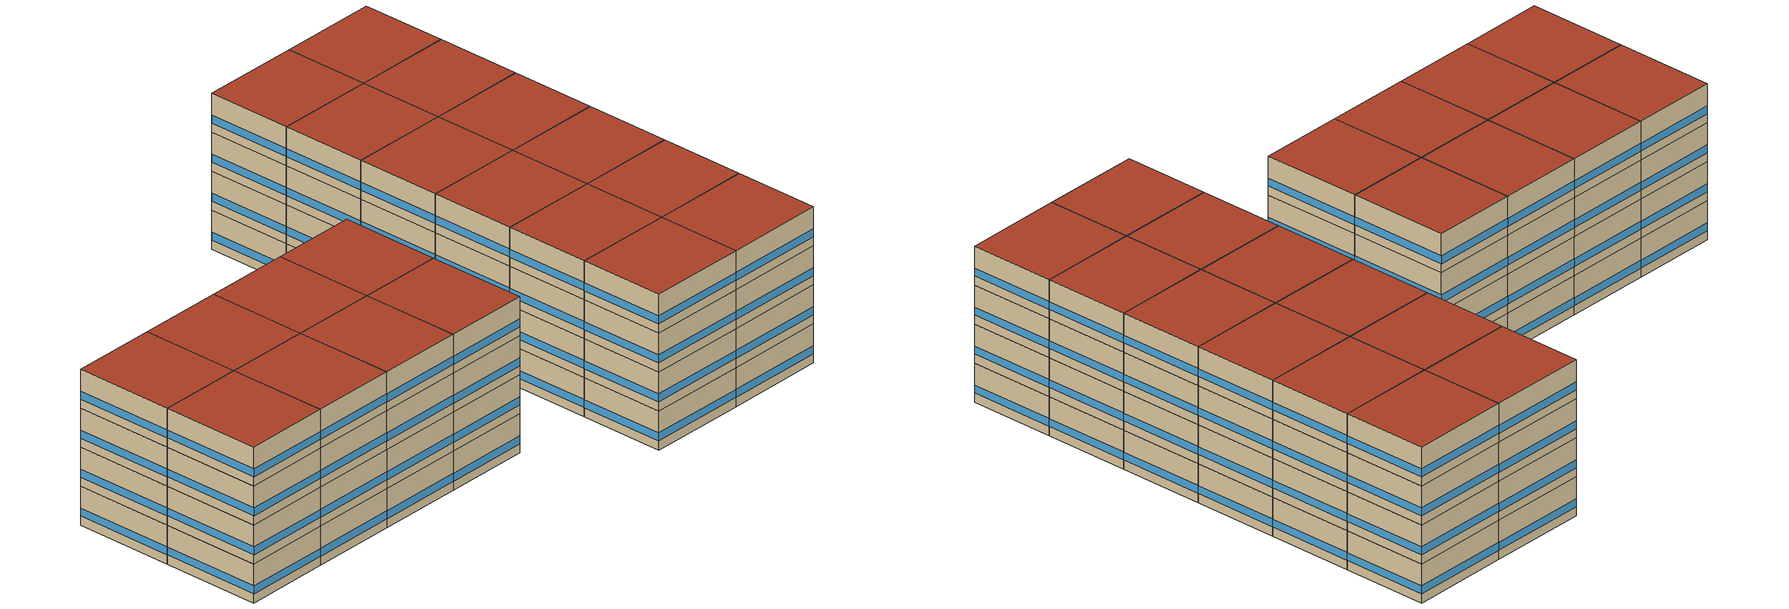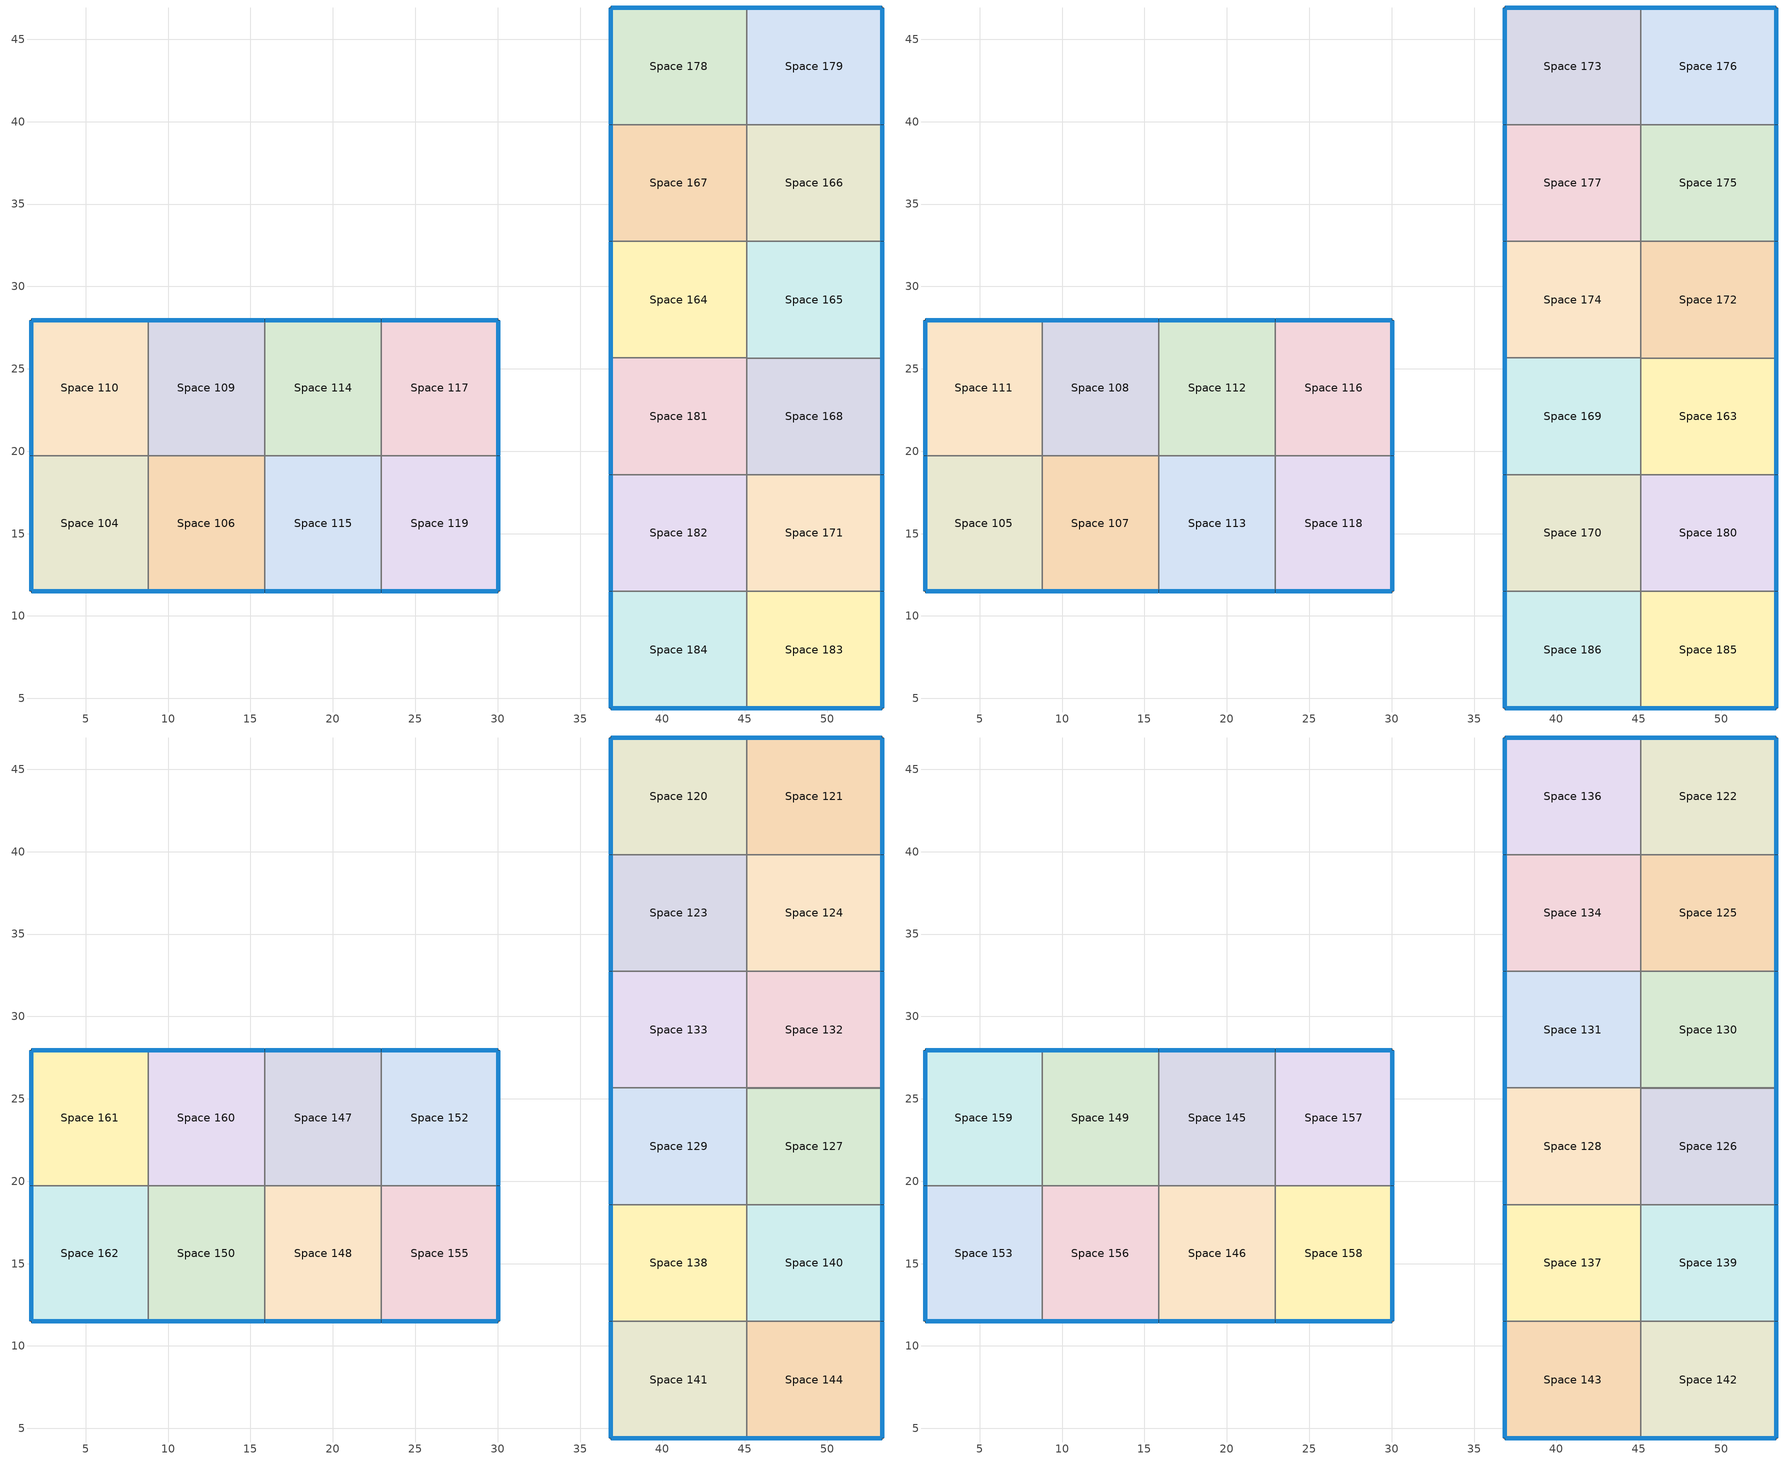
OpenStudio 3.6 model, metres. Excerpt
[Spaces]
Space 104
 floor ground: 8.78,19.73 8.78,11.5 1.7,11.5 1.7,19.73 z0
 wall outside: 1.7,19.73 1.7,11.5 8.78,11.5 z0:3.2
 wall to Space 110: 8.78,19.73 1.7,19.73 z0:3.2
 wall to Space 106: 8.78,11.5 8.78,19.73 z0:3.2
 window: 1.73,11.5 8.76,11.5 / 1.7,19.7 1.7,11.52 z0.76:1.4
Space 106
 floor ground: 15.86,19.73 15.86,11.5 8.78,11.5 8.78,19.73 z0
 wall outside: 8.78,11.5 15.86,11.5 z0:3.2
 wall to Space 109: 15.86,19.73 8.78,19.73 z0:3.2
 wall to Space 115: 15.86,11.5 15.86,19.73 z0:3.2
 window: 8.81,11.5 15.84,11.5 z0.76:1.4
Space 109
 floor ground: 15.86,27.96 15.86,19.73 8.78,19.73 8.78,27.96 z0
 wall outside: 15.86,27.96 8.78,27.96 z0:3.2
 wall to Space 110: 8.78,27.96 8.78,19.73 z0:3.2
 wall to Space 114: 15.86,19.73 15.86,27.96 z0:3.2
 window: 15.84,27.96 8.81,27.96 z0.76:1.4
Space 110
 floor ground: 8.78,27.96 8.78,19.73 1.7,19.73 1.7,27.96 z0
 wall outside: 8.78,27.96 1.7,27.96 1.7,19.73 z0:3.2
 window: 1.7,27.93 1.7,19.75 / 8.76,27.96 1.73,27.96 z0.76:1.4
Space 114
 floor ground: 22.94,27.96 22.94,19.73 15.86,19.73 15.86,27.96 z0
 wall outside: 22.94,27.96 15.86,27.96 z0:3.2
 wall to Space 115: 15.86,19.73 22.94,19.73 z0:3.2
 wall to Space 117: 22.94,19.73 22.94,27.96 z0:3.2
 window: 22.92,27.96 15.89,27.96 z0.76:1.4
Space 115
 floor ground: 22.94,19.73 22.94,11.5 15.86,11.5 15.86,19.73 z0
 wall outside: 15.86,11.5 22.94,11.5 z0:3.2
 wall to Space 119: 22.94,11.5 22.94,19.73 z0:3.2
 window: 15.89,11.5 22.92,11.5 z0.76:1.4
Space 117
 floor ground: 30.02,27.96 30.02,19.73 22.94,19.73 22.94,27.96 z0
 wall outside: 30.02,19.73 30.02,27.96 22.94,27.96 z0:3.2
 wall to Space 119: 22.94,19.73 30.02,19.73 z0:3.2
 window: 30,27.96 22.97,27.96 / 30.02,19.75 30.02,27.93 z0.76:1.4
Space 119
 floor ground: 30.02,19.73 30.02,11.5 22.94,11.5 22.94,19.73 z0
 wall outside: 22.94,11.5 30.02,11.5 30.02,19.73 z0:3.2
 window: 22.97,11.5 30,11.5 / 30.02,11.52 30.02,19.7 z0.76:1.4
Space 164
 floor ground: 45.1,25.66 36.87,25.66 36.87,32.74 45.1,32.74 z0
 wall outside: 36.87,32.74 36.87,25.66 z0:3.2
 wall to Space 167: 45.1,32.74 36.87,32.74 z0:3.2
 wall to Space 181: 36.87,25.66 45.1,25.66 z0:3.2
 wall to Space 165: 45.1,25.66 45.1,32.74 z0:3.2
 window: 36.87,32.71 36.87,25.68 z0.76:1.4
Space 165
 floor ground: 53.33,25.66 45.1,25.66 45.1,32.74 53.33,32.74 z0
 wall outside: 53.33,25.66 53.33,32.74 z0:3.2
 wall to Space 166: 53.33,32.74 45.1,32.74 z0:3.2
 wall to Space 168: 45.1,25.66 53.33,25.66 z0:3.2
 window: 53.33,25.68 53.33,32.71 z0.76:1.4
Space 166
 floor ground: 53.33,32.74 45.1,32.74 45.1,39.82 53.33,39.82 z0
 wall outside: 53.33,32.74 53.33,39.82 z0:3.2
 wall to Space 179: 53.33,39.82 45.1,39.82 z0:3.2
 wall to Space 167: 45.1,39.82 45.1,32.74 z0:3.2
 window: 53.33,32.76 53.33,39.79 z0.76:1.4
Space 167
 floor ground: 45.1,32.74 36.87,32.74 36.87,39.82 45.1,39.82 z0
 wall outside: 36.87,39.82 36.87,32.74 z0:3.2
 wall to Space 178: 45.1,39.82 36.87,39.82 z0:3.2
 window: 36.87,39.79 36.87,32.76 z0.76:1.4
Space 168
 floor ground: 53.33,18.58 45.1,18.58 45.1,25.66 53.33,25.66 z0
 wall outside: 53.33,18.58 53.33,25.66 z0:3.2
 wall to Space 181: 45.1,25.66 45.1,18.58 z0:3.2
 wall to Space 171: 45.1,18.58 53.33,18.58 z0:3.2
 window: 53.33,18.6 53.33,25.63 z0.76:1.4
Space 171
 floor ground: 53.33,11.5 45.1,11.5 45.1,18.58 53.33,18.58 z0
 wall outside: 53.33,11.5 53.33,18.58 z0:3.2
 wall to Space 182: 45.1,18.58 45.1,11.5 z0:3.2
 wall to Space 183: 45.1,11.5 53.33,11.5 z0:3.2
 window: 53.33,11.52 53.33,18.55 z0.76:1.4
Space 178
 floor ground: 45.1,39.82 36.87,39.82 36.87,46.9 45.1,46.9 z0
 wall outside: 45.1,46.9 36.87,46.9 36.87,39.82 z0:3.2
 wall to Space 179: 45.1,39.82 45.1,46.9 z0:3.2
 window: 36.87,46.87 36.87,39.84 / 45.08,46.9 36.9,46.9 z0.76:1.4
Space 179
 floor ground: 53.33,39.82 45.1,39.82 45.1,46.9 53.33,46.9 z0
 wall outside: 53.33,39.82 53.33,46.9 45.1,46.9 z0:3.2
 window: 53.31,46.9 45.13,46.9 / 53.33,39.84 53.33,46.87 z0.76:1.4
Space 181
 floor ground: 45.1,18.58 36.87,18.58 36.87,25.66 45.1,25.66 z0
 wall outside: 36.87,25.66 36.87,18.58 z0:3.2
 wall to Space 182: 36.87,18.58 45.1,18.58 z0:3.2
 window: 36.87,25.63 36.87,18.6 z0.76:1.4
Space 182
 floor ground: 45.1,11.5 36.87,11.5 36.87,18.58 45.1,18.58 z0
 wall outside: 36.87,18.58 36.87,11.5 z0:3.2
 wall to Space 184: 36.87,11.5 45.1,11.5 z0:3.2
 window: 36.87,18.55 36.87,11.52 z0.76:1.4
Space 183
 floor ground: 53.33,4.42 45.1,4.42 45.1,11.5 53.33,11.5 z0
 wall outside: 45.1,4.42 53.33,4.42 53.33,11.5 z0:3.2
 wall to Space 184: 45.1,11.5 45.1,4.42 z0:3.2
 window: 53.33,4.44 53.33,11.47 / 45.13,4.42 53.31,4.42 z0.76:1.4
Space 184
 floor ground: 45.1,4.42 36.87,4.42 36.87,11.5 45.1,11.5 z0
 wall outside: 36.87,11.5 36.87,4.42 45.1,4.42 z0:3.2
 window: 36.87,11.47 36.87,4.44 / 36.9,4.42 45.08,4.42 z0.76:1.4
Space 105
 floor to Space 104: 8.78,19.73 8.78,11.5 1.7,11.5 1.7,19.73 z3.2
 wall outside: 1.7,19.73 1.7,11.5 8.78,11.5 z3.2:6.4
 wall to Space 111: 8.78,19.73 1.7,19.73 z3.2:6.4
 wall to Space 107: 8.78,11.5 8.78,19.73 z3.2:6.4
 window: 1.73,11.5 8.76,11.5 / 1.7,19.7 1.7,11.52 z3.96:4.6
Space 107
 floor to Space 106: 15.86,19.73 15.86,11.5 8.78,11.5 8.78,19.73 z3.2
 wall outside: 8.78,11.5 15.86,11.5 z3.2:6.4
 wall to Space 108: 15.86,19.73 8.78,19.73 z3.2:6.4
 wall to Space 113: 15.86,11.5 15.86,19.73 z3.2:6.4
 window: 8.81,11.5 15.84,11.5 z3.96:4.6
Space 108
 floor to Space 109: 15.86,27.96 15.86,19.73 8.78,19.73 8.78,27.96 z3.2
 wall outside: 15.86,27.96 8.78,27.96 z3.2:6.4
 wall to Space 111: 8.78,27.96 8.78,19.73 z3.2:6.4
 wall to Space 112: 15.86,19.73 15.86,27.96 z3.2:6.4
 window: 15.84,27.96 8.81,27.96 z3.96:4.6
Space 111
 floor to Space 110: 8.78,27.96 8.78,19.73 1.7,19.73 1.7,27.96 z3.2
 wall outside: 8.78,27.96 1.7,27.96 1.7,19.73 z3.2:6.4
 window: 1.7,27.93 1.7,19.75 / 8.76,27.96 1.73,27.96 z3.96:4.6
Space 112
 floor to Space 114: 22.94,27.96 22.94,19.73 15.86,19.73 15.86,27.96 z3.2
 wall outside: 22.94,27.96 15.86,27.96 z3.2:6.4
 wall to Space 113: 15.86,19.73 22.94,19.73 z3.2:6.4
 wall to Space 116: 22.94,19.73 22.94,27.96 z3.2:6.4
 window: 22.92,27.96 15.89,27.96 z3.96:4.6
Space 113
 floor to Space 115: 22.94,19.73 22.94,11.5 15.86,11.5 15.86,19.73 z3.2
 wall outside: 15.86,11.5 22.94,11.5 z3.2:6.4
 wall to Space 118: 22.94,11.5 22.94,19.73 z3.2:6.4
 window: 15.89,11.5 22.92,11.5 z3.96:4.6
Space 116
 floor to Space 117: 30.02,27.96 30.02,19.73 22.94,19.73 22.94,27.96 z3.2
 wall outside: 30.02,19.73 30.02,27.96 22.94,27.96 z3.2:6.4
 wall to Space 118: 22.94,19.73 30.02,19.73 z3.2:6.4
 window: 30.02,19.75 30.02,27.93 / 30,27.96 22.97,27.96 z3.96:4.6
Space 118
 floor to Space 119: 30.02,19.73 30.02,11.5 22.94,11.5 22.94,19.73 z3.2
 wall outside: 22.94,11.5 30.02,11.5 30.02,19.73 z3.2:6.4
 window: 22.97,11.5 30,11.5 / 30.02,11.52 30.02,19.7 z3.96:4.6
Space 163
 floor to Space 168: 53.33,18.58 45.1,18.58 45.1,25.66 53.33,25.66 z3.2
 wall outside: 53.33,18.58 53.33,25.66 z3.2:6.4
 wall to Space 172: 53.33,25.66 45.1,25.66 z3.2:6.4
 wall to Space 169: 45.1,25.66 45.1,18.58 z3.2:6.4
 wall to Space 180: 45.1,18.58 53.33,18.58 z3.2:6.4
 window: 53.33,18.6 53.33,25.63 z3.96:4.6
Space 169
 floor to Space 181: 45.1,18.58 36.87,18.58 36.87,25.66 45.1,25.66 z3.2
 wall outside: 36.87,25.66 36.87,18.58 z3.2:6.4
 wall to Space 174: 45.1,25.66 36.87,25.66 z3.2:6.4
 wall to Space 170: 36.87,18.58 45.1,18.58 z3.2:6.4
 window: 36.87,25.63 36.87,18.6 z3.96:4.6
Space 170
 floor to Space 182: 45.1,11.5 36.87,11.5 36.87,18.58 45.1,18.58 z3.2
 wall outside: 36.87,18.58 36.87,11.5 z3.2:6.4
 wall to Space 186: 36.87,11.5 45.1,11.5 z3.2:6.4
 wall to Space 180: 45.1,11.5 45.1,18.58 z3.2:6.4
 window: 36.87,18.55 36.87,11.52 z3.96:4.6
Space 172
 floor to Space 165: 53.33,25.66 45.1,25.66 45.1,32.74 53.33,32.74 z3.2
 wall outside: 53.33,25.66 53.33,32.74 z3.2:6.4
 wall to Space 175: 53.33,32.74 45.1,32.74 z3.2:6.4
 wall to Space 174: 45.1,32.74 45.1,25.66 z3.2:6.4
 window: 53.33,25.68 53.33,32.71 z3.96:4.6
Space 173
 floor to Space 178: 45.1,39.82 36.87,39.82 36.87,46.9 45.1,46.9 z3.2
 wall outside: 45.1,46.9 36.87,46.9 36.87,39.82 z3.2:6.4
 wall to Space 177: 36.87,39.82 45.1,39.82 z3.2:6.4
 wall to Space 176: 45.1,39.82 45.1,46.9 z3.2:6.4
 window: 45.08,46.9 36.9,46.9 / 36.87,46.87 36.87,39.84 z3.96:4.6
Space 174
 floor to Space 164: 45.1,25.66 36.87,25.66 36.87,32.74 45.1,32.74 z3.2
 wall outside: 36.87,32.74 36.87,25.66 z3.2:6.4
 wall to Space 177: 45.1,32.74 36.87,32.74 z3.2:6.4
 window: 36.87,32.71 36.87,25.68 z3.96:4.6
Space 175
 floor to Space 166: 53.33,32.74 45.1,32.74 45.1,39.82 53.33,39.82 z3.2
 wall outside: 53.33,32.74 53.33,39.82 z3.2:6.4
 wall to Space 176: 53.33,39.82 45.1,39.82 z3.2:6.4
 wall to Space 177: 45.1,39.82 45.1,32.74 z3.2:6.4
 window: 53.33,32.76 53.33,39.79 z3.96:4.6
Space 176
 floor to Space 179: 53.33,39.82 45.1,39.82 45.1,46.9 53.33,46.9 z3.2
 wall outside: 53.33,39.82 53.33,46.9 45.1,46.9 z3.2:6.4
 window: 53.31,46.9 45.13,46.9 / 53.33,39.84 53.33,46.87 z3.96:4.6
Space 177
 floor to Space 167: 45.1,32.74 36.87,32.74 36.87,39.82 45.1,39.82 z3.2
 wall outside: 36.87,39.82 36.87,32.74 z3.2:6.4
 window: 36.87,39.79 36.87,32.76 z3.96:4.6
Space 180
 floor to Space 171: 53.33,11.5 45.1,11.5 45.1,18.58 53.33,18.58 z3.2
 wall outside: 53.33,11.5 53.33,18.58 z3.2:6.4
 wall to Space 185: 45.1,11.5 53.33,11.5 z3.2:6.4
 window: 53.33,11.52 53.33,18.55 z3.96:4.6
Space 185
 floor to Space 183: 53.33,4.42 45.1,4.42 45.1,11.5 53.33,11.5 z3.2
 wall outside: 45.1,4.42 53.33,4.42 53.33,11.5 z3.2:6.4
 wall to Space 186: 45.1,11.5 45.1,4.42 z3.2:6.4
 window: 53.33,4.44 53.33,11.47 / 45.13,4.42 53.31,4.42 z3.96:4.6
Space 186
 floor to Space 184: 45.1,4.42 36.87,4.42 36.87,11.5 45.1,11.5 z3.2
 wall outside: 36.87,11.5 36.87,4.42 45.1,4.42 z3.2:6.4
 window: 36.9,4.42 45.08,4.42 / 36.87,11.47 36.87,4.44 z3.96:4.6
Space 120
 floor to Space 173: 45.1,39.82 36.87,39.82 36.87,46.9 45.1,46.9 z6.4
 wall outside: 45.1,46.9 36.87,46.9 36.87,39.82 z6.4:9.6
 wall to Space 123: 36.87,39.82 45.1,39.82 z6.4:9.6
 wall to Space 121: 45.1,39.82 45.1,46.9 z6.4:9.6
 window: 45.08,46.9 36.9,46.9 / 36.87,46.87 36.87,39.84 z7.16:7.8
Space 121
 floor to Space 176: 53.33,39.82 45.1,39.82 45.1,46.9 53.33,46.9 z6.4
 wall outside: 53.33,39.82 53.33,46.9 45.1,46.9 z6.4:9.6
 wall to Space 124: 45.1,39.82 53.33,39.82 z6.4:9.6
 window: 53.31,46.9 45.13,46.9 / 53.33,39.84 53.33,46.87 z7.16:7.8
Space 123
 floor to Space 177: 45.1,32.74 36.87,32.74 36.87,39.82 45.1,39.82 z6.4
 wall outside: 36.87,39.82 36.87,32.74 z6.4:9.6
 wall to Space 133: 36.87,32.74 45.1,32.74 z6.4:9.6
 wall to Space 124: 45.1,32.74 45.1,39.82 z6.4:9.6
 window: 36.87,39.79 36.87,32.76 z7.16:7.8
Space 124
 floor to Space 175: 53.33,32.74 45.1,32.74 45.1,39.82 53.33,39.82 z6.4
 wall outside: 53.33,32.74 53.33,39.82 z6.4:9.6
 wall to Space 132: 45.1,32.74 53.33,32.74 z6.4:9.6
 window: 53.33,32.76 53.33,39.79 z7.16:7.8
Space 127
 floor to Space 163: 53.33,18.58 45.1,18.58 45.1,25.66 53.33,25.66 z6.4
 wall outside: 53.33,18.58 53.33,25.66 z6.4:9.6
 wall to Space 132: 53.33,25.66 45.1,25.66 z6.4:9.6
 wall to Space 129: 45.1,25.66 45.1,18.58 z6.4:9.6
 wall to Space 140: 45.1,18.58 53.33,18.58 z6.4:9.6
 window: 53.33,18.6 53.33,25.63 z7.16:7.8
Space 129
 floor to Space 169: 45.1,18.58 36.87,18.58 36.87,25.66 45.1,25.66 z6.4
 wall outside: 36.87,25.66 36.87,18.58 z6.4:9.6
 wall to Space 133: 45.1,25.66 36.87,25.66 z6.4:9.6
 wall to Space 138: 36.87,18.58 45.1,18.58 z6.4:9.6
 window: 36.87,25.63 36.87,18.6 z7.16:7.8
Space 132
 floor to Space 172: 53.33,25.66 45.1,25.66 45.1,32.74 53.33,32.74 z6.4
 wall outside: 53.33,25.66 53.33,32.74 z6.4:9.6
 wall to Space 133: 45.1,32.74 45.1,25.66 z6.4:9.6
 window: 53.33,25.68 53.33,32.71 z7.16:7.8
Space 133
 floor to Space 174: 45.1,25.66 36.87,25.66 36.87,32.74 45.1,32.74 z6.4
 wall outside: 36.87,32.74 36.87,25.66 z6.4:9.6
 window: 36.87,32.71 36.87,25.68 z7.16:7.8
Space 138
 floor to Space 170: 45.1,11.5 36.87,11.5 36.87,18.58 45.1,18.58 z6.4
 wall outside: 36.87,18.58 36.87,11.5 z6.4:9.6
 wall to Space 141: 36.87,11.5 45.1,11.5 z6.4:9.6
 wall to Space 140: 45.1,11.5 45.1,18.58 z6.4:9.6
 window: 36.87,18.55 36.87,11.52 z7.16:7.8
Space 140
 floor to Space 180: 53.33,11.5 45.1,11.5 45.1,18.58 53.33,18.58 z6.4
 wall outside: 53.33,11.5 53.33,18.58 z6.4:9.6
 wall to Space 144: 45.1,11.5 53.33,11.5 z6.4:9.6
 window: 53.33,11.52 53.33,18.55 z7.16:7.8
Space 141
 floor to Space 186: 45.1,4.42 36.87,4.42 36.87,11.5 45.1,11.5 z6.4
 wall outside: 36.87,11.5 36.87,4.42 45.1,4.42 z6.4:9.6
 wall to Space 144: 45.1,4.42 45.1,11.5 z6.4:9.6
 window: 36.9,4.42 45.08,4.42 / 36.87,11.47 36.87,4.44 z7.16:7.8
Space 144
 floor to Space 185: 53.33,4.42 45.1,4.42 45.1,11.5 53.33,11.5 z6.4
 wall outside: 45.1,4.42 53.33,4.42 53.33,11.5 z6.4:9.6
 window: 53.33,4.44 53.33,11.47 / 45.13,4.42 53.31,4.42 z7.16:7.8
Space 147
 floor to Space 112: 22.94,27.96 22.94,19.73 15.86,19.73 15.86,27.96 z6.4
 wall outside: 22.94,27.96 15.86,27.96 z6.4:9.6
 wall to Space 160: 15.86,27.96 15.86,19.73 z6.4:9.6
 wall to Space 148: 15.86,19.73 22.94,19.73 z6.4:9.6
 wall to Space 152: 22.94,19.73 22.94,27.96 z6.4:9.6
 window: 22.92,27.96 15.89,27.96 z7.16:7.8
Space 148
 floor to Space 113: 22.94,19.73 22.94,11.5 15.86,11.5 15.86,19.73 z6.4
 wall outside: 15.86,11.5 22.94,11.5 z6.4:9.6
 wall to Space 150: 15.86,19.73 15.86,11.5 z6.4:9.6
 wall to Space 155: 22.94,11.5 22.94,19.73 z6.4:9.6
 window: 15.89,11.5 22.92,11.5 z7.16:7.8
Space 150
 floor to Space 107: 15.86,19.73 15.86,11.5 8.78,11.5 8.78,19.73 z6.4
 wall outside: 8.78,11.5 15.86,11.5 z6.4:9.6
 wall to Space 162: 8.78,19.73 8.78,11.5 z6.4:9.6
 wall to Space 160: 15.86,19.73 8.78,19.73 z6.4:9.6
 window: 8.81,11.5 15.84,11.5 z7.16:7.8
Space 152
 floor to Space 116: 30.02,27.96 30.02,19.73 22.94,19.73 22.94,27.96 z6.4
 wall outside: 30.02,19.73 30.02,27.96 22.94,27.96 z6.4:9.6
 wall to Space 155: 22.94,19.73 30.02,19.73 z6.4:9.6
 window: 30,27.96 22.97,27.96 / 30.02,19.75 30.02,27.93 z7.16:7.8
Space 155
 floor to Space 118: 30.02,19.73 30.02,11.5 22.94,11.5 22.94,19.73 z6.4
 wall outside: 22.94,11.5 30.02,11.5 30.02,19.73 z6.4:9.6
 window: 22.97,11.5 30,11.5 / 30.02,11.52 30.02,19.7 z7.16:7.8
Space 160
 floor to Space 108: 15.86,27.96 15.86,19.73 8.78,19.73 8.78,27.96 z6.4
 wall outside: 15.86,27.96 8.78,27.96 z6.4:9.6
 wall to Space 161: 8.78,27.96 8.78,19.73 z6.4:9.6
 window: 15.84,27.96 8.81,27.96 z7.16:7.8
Space 161
 floor to Space 111: 8.78,27.96 8.78,19.73 1.7,19.73 1.7,27.96 z6.4
 wall outside: 8.78,27.96 1.7,27.96 1.7,19.73 z6.4:9.6
 wall to Space 162: 1.7,19.73 8.78,19.73 z6.4:9.6
 window: 1.7,27.93 1.7,19.75 / 8.76,27.96 1.73,27.96 z7.16:7.8
Space 162
 floor to Space 105: 8.78,19.73 8.78,11.5 1.7,11.5 1.7,19.73 z6.4
 wall outside: 1.7,19.73 1.7,11.5 8.78,11.5 z6.4:9.6
 window: 1.7,19.7 1.7,11.52 / 1.73,11.5 8.76,11.5 z7.16:7.8
Space 122
 floor to Space 121: 53.33,39.82 45.1,39.82 45.1,46.9 53.33,46.9 z9.6
 wall outside: 53.33,39.82 53.33,46.9 45.1,46.9 z9.6:12.8
 wall to Space 136: 45.1,46.9 45.1,39.82 z9.6:12.8
 wall to Space 125: 45.1,39.82 53.33,39.82 z9.6:12.8
 window: 53.31,46.9 45.13,46.9 / 53.33,39.84 53.33,46.87 z10.36:11
 roof outside: 45.1,39.82 53.33,39.82 53.33,46.9 45.1,46.9 z12.8
Space 125
 floor to Space 124: 53.33,32.74 45.1,32.74 45.1,39.82 53.33,39.82 z9.6
 wall outside: 53.33,32.74 53.33,39.82 z9.6:12.8
 wall to Space 134: 45.1,39.82 45.1,32.74 z9.6:12.8
 wall to Space 130: 45.1,32.74 53.33,32.74 z9.6:12.8
 window: 53.33,32.76 53.33,39.79 z10.36:11
 roof outside: 45.1,32.74 53.33,32.74 53.33,39.82 45.1,39.82 z12.8
Space 126
 floor to Space 127: 53.33,18.58 45.1,18.58 45.1,25.66 53.33,25.66 z9.6
 wall outside: 53.33,18.58 53.33,25.66 z9.6:12.8
 wall to Space 130: 53.33,25.66 45.1,25.66 z9.6:12.8
 wall to Space 128: 45.1,25.66 45.1,18.58 z9.6:12.8
 wall to Space 139: 45.1,18.58 53.33,18.58 z9.6:12.8
 window: 53.33,18.6 53.33,25.63 z10.36:11
 roof outside: 45.1,18.58 53.33,18.58 53.33,25.66 45.1,25.66 z12.8
Space 128
 floor to Space 129: 45.1,18.58 36.87,18.58 36.87,25.66 45.1,25.66 z9.6
 wall outside: 36.87,25.66 36.87,18.58 z9.6:12.8
 wall to Space 131: 45.1,25.66 36.87,25.66 z9.6:12.8
 wall to Space 137: 36.87,18.58 45.1,18.58 z9.6:12.8
 window: 36.87,25.63 36.87,18.6 z10.36:11
 roof outside: 36.87,18.58 45.1,18.58 45.1,25.66 36.87,25.66 z12.8
Space 130
 floor to Space 132: 53.33,25.66 45.1,25.66 45.1,32.74 53.33,32.74 z9.6
 wall outside: 53.33,25.66 53.33,32.74 z9.6:12.8
 wall to Space 131: 45.1,32.74 45.1,25.66 z9.6:12.8
 window: 53.33,25.68 53.33,32.71 z10.36:11
 roof outside: 45.1,25.66 53.33,25.66 53.33,32.74 45.1,32.74 z12.8
Space 131
 floor to Space 133: 45.1,25.66 36.87,25.66 36.87,32.74 45.1,32.74 z9.6
 wall outside: 36.87,32.74 36.87,25.66 z9.6:12.8
 wall to Space 134: 45.1,32.74 36.87,32.74 z9.6:12.8
 window: 36.87,32.71 36.87,25.68 z10.36:11
 roof outside: 36.87,25.66 45.1,25.66 45.1,32.74 36.87,32.74 z12.8
Space 134
 floor to Space 123: 45.1,32.74 36.87,32.74 36.87,39.82 45.1,39.82 z9.6
 wall outside: 36.87,39.82 36.87,32.74 z9.6:12.8
 wall to Space 136: 45.1,39.82 36.87,39.82 z9.6:12.8
 window: 36.87,39.79 36.87,32.76 z10.36:11
 roof outside: 36.87,32.74 45.1,32.74 45.1,39.82 36.87,39.82 z12.8
Space 136
 floor to Space 120: 45.1,39.82 36.87,39.82 36.87,46.9 45.1,46.9 z9.6
 wall outside: 45.1,46.9 36.87,46.9 36.87,39.82 z9.6:12.8
 window: 36.87,46.87 36.87,39.84 / 45.08,46.9 36.9,46.9 z10.36:11
 roof outside: 36.87,39.82 45.1,39.82 45.1,46.9 36.87,46.9 z12.8
Space 137
 floor to Space 138: 45.1,11.5 36.87,11.5 36.87,18.58 45.1,18.58 z9.6
 wall outside: 36.87,18.58 36.87,11.5 z9.6:12.8
 wall to Space 143: 36.87,11.5 45.1,11.5 z9.6:12.8
 wall to Space 139: 45.1,11.5 45.1,18.58 z9.6:12.8
 window: 36.87,18.55 36.87,11.52 z10.36:11
 roof outside: 36.87,11.5 45.1,11.5 45.1,18.58 36.87,18.58 z12.8
Space 139
 floor to Space 140: 53.33,11.5 45.1,11.5 45.1,18.58 53.33,18.58 z9.6
 wall outside: 53.33,11.5 53.33,18.58 z9.6:12.8
 wall to Space 142: 45.1,11.5 53.33,11.5 z9.6:12.8
 window: 53.33,11.52 53.33,18.55 z10.36:11
 roof outside: 45.1,11.5 53.33,11.5 53.33,18.58 45.1,18.58 z12.8
Space 142
 floor to Space 144: 53.33,4.42 45.1,4.42 45.1,11.5 53.33,11.5 z9.6
 wall outside: 45.1,4.42 53.33,4.42 53.33,11.5 z9.6:12.8
 wall to Space 143: 45.1,11.5 45.1,4.42 z9.6:12.8
 window: 53.33,4.44 53.33,11.47 / 45.13,4.42 53.31,4.42 z10.36:11
 roof outside: 45.1,4.42 53.33,4.42 53.33,11.5 45.1,11.5 z12.8
Space 143
 floor to Space 141: 45.1,4.42 36.87,4.42 36.87,11.5 45.1,11.5 z9.6
 wall outside: 36.87,11.5 36.87,4.42 45.1,4.42 z9.6:12.8
 window: 36.87,11.47 36.87,4.44 / 36.9,4.42 45.08,4.42 z10.36:11
 roof outside: 36.87,4.42 45.1,4.42 45.1,11.5 36.87,11.5 z12.8
Space 145
 floor to Space 147: 22.94,27.96 22.94,19.73 15.86,19.73 15.86,27.96 z9.6
 wall outside: 22.94,27.96 15.86,27.96 z9.6:12.8
 wall to Space 149: 15.86,27.96 15.86,19.73 z9.6:12.8
 wall to Space 146: 15.86,19.73 22.94,19.73 z9.6:12.8
 wall to Space 157: 22.94,19.73 22.94,27.96 z9.6:12.8
 window: 22.92,27.96 15.89,27.96 z10.36:11
 roof outside: 22.94,19.73 22.94,27.96 15.86,27.96 15.86,19.73 z12.8
Space 146
 floor to Space 148: 22.94,19.73 22.94,11.5 15.86,11.5 15.86,19.73 z9.6
 wall outside: 15.86,11.5 22.94,11.5 z9.6:12.8
 wall to Space 156: 15.86,19.73 15.86,11.5 z9.6:12.8
 wall to Space 158: 22.94,11.5 22.94,19.73 z9.6:12.8
 window: 15.89,11.5 22.92,11.5 z10.36:11
 roof outside: 22.94,11.5 22.94,19.73 15.86,19.73 15.86,11.5 z12.8
Space 149
 floor to Space 160: 15.86,27.96 15.86,19.73 8.78,19.73 8.78,27.96 z9.6
 wall outside: 15.86,27.96 8.78,27.96 z9.6:12.8
 wall to Space 159: 8.78,27.96 8.78,19.73 z9.6:12.8
 wall to Space 156: 8.78,19.73 15.86,19.73 z9.6:12.8
 window: 15.84,27.96 8.81,27.96 z10.36:11
 roof outside: 15.86,19.73 15.86,27.96 8.78,27.96 8.78,19.73 z12.8
Space 153
 floor to Space 162: 8.78,19.73 8.78,11.5 1.7,11.5 1.7,19.73 z9.6
 wall outside: 1.7,19.73 1.7,11.5 8.78,11.5 z9.6:12.8
 wall to Space 156: 8.78,11.5 8.78,19.73 z9.6:12.8
 wall to Space 159: 8.78,19.73 1.7,19.73 z9.6:12.8
 window: 1.7,19.7 1.7,11.52 / 1.73,11.5 8.76,11.5 z10.36:11
 roof outside: 8.78,11.5 8.78,19.73 1.7,19.73 1.7,11.5 z12.8
Space 156
 floor to Space 150: 15.86,19.73 15.86,11.5 8.78,11.5 8.78,19.73 z9.6
 wall outside: 8.78,11.5 15.86,11.5 z9.6:12.8
 window: 8.81,11.5 15.84,11.5 z10.36:11
 roof outside: 15.86,11.5 15.86,19.73 8.78,19.73 8.78,11.5 z12.8
Space 157
 floor to Space 152: 30.02,27.96 30.02,19.73 22.94,19.73 22.94,27.96 z9.6
 wall outside: 30.02,19.73 30.02,27.96 22.94,27.96 z9.6:12.8
 wall to Space 158: 22.94,19.73 30.02,19.73 z9.6:12.8
 window: 30,27.96 22.97,27.96 / 30.02,19.75 30.02,27.93 z10.36:11
 roof outside: 30.02,19.73 30.02,27.96 22.94,27.96 22.94,19.73 z12.8
Space 158
 floor to Space 155: 30.02,19.73 30.02,11.5 22.94,11.5 22.94,19.73 z9.6
 wall outside: 22.94,11.5 30.02,11.5 30.02,19.73 z9.6:12.8
 window: 22.97,11.5 30,11.5 / 30.02,11.52 30.02,19.7 z10.36:11
 roof outside: 30.02,11.5 30.02,19.73 22.94,19.73 22.94,11.5 z12.8
Space 159
 floor to Space 161: 8.78,27.96 8.78,19.73 1.7,19.73 1.7,27.96 z9.6
 wall outside: 8.78,27.96 1.7,27.96 1.7,19.73 z9.6:12.8
 window: 1.7,27.93 1.7,19.75 / 8.76,27.96 1.73,27.96 z10.36:11
 roof outside: 8.78,19.73 8.78,27.96 1.7,27.96 1.7,19.73 z12.8
[Building]
4-storey Stacked THs: Default Construction Set=BTAP-Mass at hdd = 4400.0; Standards Number of Stories=4; Standards Number of Above Ground Stories=4; Standards Building Type=LEEPTownHouse
[Site]
Toronto-Pearson.Intl.AP: Latitude {deg}=43.68; Longitude {deg}=-79.63; Time Zone {hr}=-5; Elevation {m}=173.4
[ClimateZones]
Climate Zone Institution Name 1=ASHRAE; Climate Zone Document Name 1=ANSI/ASHRAE Standard 169; Climate Zone Document Year 1=2006; Climate Zone Institution Name 2=CEC; Climate Zone Document Name 2=California Climate Zone Descriptions; Climate Zone Document Year 2=1995
[SizingPeriod:DesignDay] Barometric Pressure {Pa}=99259; Rain Indicator=No; Snow Indicator=No; Day of Month=21; Daylight Saving Time Indicator=No; Dry-Bulb Temperature Range Modifier Type=DefaultMultipliers
Name | Maximum Dry-Bulb Temperature {C} | Daily Dry-Bulb Temperature Range {deltaC} | Wind Speed {m/s} | Wind Direction {deg} | Sky Clearness | Month | Day Type | Humidity Condition Type | Wetbulb or DewPoint at Maximum Dry-Bulb {C} | Solar Model Indicator
Toronto-Pearson.Intl.AP Ann Htg 99.6% Condns DB | -18.5 | 0 | 5.3 | 0 | 0 | 1 | WinterDesignDay | Wetbulb | -18.5 | ASHRAEClearSky
Toronto-Pearson.Intl.AP Ann Htg 99% Condns DB | -15.7 | 0 | 5.3 | 0 | 0 | 1 | WinterDesignDay | Wetbulb | -15.7 | ASHRAEClearSky
Toronto-Pearson.Intl.AP Ann Hum_n 99.6% Condns DP=>MCDB | -17.9 | 0 | 5.3 | 0 | 0 | 1 | WinterDesignDay | Dewpoint | -24.2 | ASHRAEClearSky
Toronto-Pearson.Intl.AP Ann Hum_n 99% Condns DP=>MCDB | -14.9 | 0 | 5.3 | 0 | 0 | 1 | WinterDesignDay | Dewpoint | -21 | ASHRAEClearSky
Toronto-Pearson.Intl.AP Ann Htg Wind 99.6% Condns WS=>MCDB | -5.5 | 0 | 14.2 | 0 | 0 | 1 | WinterDesignDay | Wetbulb | -5.5 | ASHRAEClearSky
Toronto-Pearson.Intl.AP Ann Htg Wind 99% Condns WS=>MCDB | -4.7 | 0 | 12.7 | 0 | 0 | 1 | WinterDesignDay | Wetbulb | -4.7 | ASHRAEClearSky
Toronto-Pearson.Intl.AP Ann Clg .4% Condns DB=>MWB | 31.5 | 11.2 | 6 | 270 |  | 7 | SummerDesignDay | Wetbulb | 22.4 | ASHRAETau2017
Toronto-Pearson.Intl.AP Ann Clg 1% Condns DB=>MWB | 29.7 | 11.2 | 6 | 270 |  | 7 | SummerDesignDay | Wetbulb | 21.5 | ASHRAETau2017
Toronto-Pearson.Intl.AP Ann Clg 2% Condns DB=>MWB | 28.1 | 11.2 | 6 | 270 |  | 7 | SummerDesignDay | Wetbulb | 20.8 | ASHRAETau2017
Toronto-Pearson.Intl.AP Ann Clg .4% Condns WB=>MDB | 29.2 | 9.7 | 6 | 270 |  | 7 | SummerDesignDay | Wetbulb | 23.8 | ASHRAETau2017
Toronto-Pearson.Intl.AP Ann Clg 1% Condns WB=>MDB | 28 | 9.7 | 6 | 270 |  | 7 | SummerDesignDay | Wetbulb | 22.8 | ASHRAETau2017
Toronto-Pearson.Intl.AP Ann Clg 2% Condns WB=>MDB | 26.5 | 9.7 | 6 | 270 |  | 7 | SummerDesignDay | Wetbulb | 21.9 | ASHRAETau2017
Toronto-Pearson.Intl.AP Ann Clg .4% Condns DP=>MDB | 26.8 | 9.5 | 6 | 270 |  | 7 | SummerDesignDay | Dewpoint | 22.1 | ASHRAETau2017
[DefaultConstructionSet]
BTAP-Mass at hdd = 4400.0: Default Exterior Surface Constructions=BTAP-Mass at hdd = 4400.0; Default Interior Surface Constructions=Default Surface Constructions 22; Default Ground Contact Surface Constructions=BTAP-Mass at hdd = 4400.0 1; Default Exterior SubSurface Constructions=BTAP-Mass at hdd = 4400.0; Default Interior SubSurface Constructions=Default Sub Surface Constructions 15; Interior Partition Construction=BTAP-Int-Partition; Adiabatic Surface Construction=BTAP-Ext-Wall-Mass:U-0.247
[DefaultSurfaceConstructions]
Name | Floor Construction | Wall Construction | Roof Ceiling Construction
BTAP-Mass at hdd = 4400.0 | BTAP-Ext-Floor-Mass:U-0.183 | BTAP-Ext-Wall-Mass:U-0.247 | BTAP-Ext-Roof-Metal:U-0.183
Default Surface Constructions 22 | BTAP-Int-Floor | BTAP-Int-Wall | BTAP-Int-Ceiling
BTAP-Mass at hdd = 4400.0 1 | BTAP-Grnd-Floor-Mass:U-0.757 | BTAP-Grnd-Wall-Mass:U-0.284 | BTAP-Grnd-Roof-Mass:U-0.284
[DefaultSubSurfaceConstructions]
Name | Fixed Window Construction | Operable Window Construction | Door Construction | Glass Door Construction | Overhead Door Construction | Skylight Construction | Tubular Daylight Dome Construction | Tubular Daylight Diffuser Construction
BTAP-Mass at hdd = 4400.0 | BTAP-Ext-FixedWindow:U=0.220 SHGC=0.600 | BTAP-Ext-FixedWindow:U=0.220 SHGC=0.600 | BTAP-Ext-Door:U-2.2 | BTAP-Ext-GlassDoors:U=0.220 SHGC=0.600 | BTAP-Ext-OverHeadDoor:U-2.2 | BTAP-Ext-Skylights:U=0.220 SHGC=0.600 | BTAP-Ext-DaylightDomes:U=0.220 SHGC=0.600 | BTAP-Ext-DaylightDiffuser:U=0.220 SHGC=0.600
Default Sub Surface Constructions 15 | BTAP-Int-Window | BTAP-Int-Window | BTAP-Int-Door
[Construction]
BTAP-Int-Partition; BTAP-Int-Door: G05 25mm wood
BTAP-Ext-Floor-Mass:U-0.183: Typical Insulation 1, 4 in. Normalweight Concrete Floor 1, Typical Carpet Pad 1
BTAP-Ext-Wall-Mass:U-0.247: 1IN Stucco 1, 8IN CONCRETE HW RefBldg 1, Typical Insulation 2, 1/2IN Gypsum 1
BTAP-Ext-Roof-Metal:U-0.183: Metal Roof Surface 1, Typical Insulation 3
BTAP-Int-Floor: 100mm Normalweight concrete floor 1, Typical Carpet Pad
BTAP-Int-Wall: G01 13mm gypsum board 1, G01 13mm gypsum board 1
BTAP-Int-Ceiling: Typical Carpet Pad, 100mm Normalweight concrete floor 1
BTAP-Grnd-Floor-Mass:U-0.757: 6 in. Normalweight Concrete Floor 1, Typical Carpet Pad 2
BTAP-Grnd-Wall-Mass:U-0.284: 6 in. Normalweight Concrete Floor 2, Typical Carpet Pad 3
BTAP-Grnd-Roof-Mass:U-0.284: 6 in. Normalweight Concrete Floor 3, Typical Carpet Pad 4
BTAP-Ext-FixedWindow:U=0.220 SHGC=0.600; BTAP-Ext-GlassDoors:U=0.220 SHGC=0.600; BTAP-Ext-Skylights:U=0.220 SHGC=0.600; BTAP-Ext-DaylightDomes:U=0.220 SHGC=0.600; BTAP-Ext-DaylightDiffuser:U=0.220 SHGC=0.600: SimpleGlazing:U=0.220 SHGC=0.600
BTAP-Ext-Door:U-2.2: F08 Metal surface 1, Typical Insulation 4
BTAP-Ext-OverHeadDoor:U-2.2: Typical Insulation 5
BTAP-Int-Window: SimpleGlazing
[Material]
Name | Roughness | Thickness {m} | Conductivity {W/m-K} | Density {kg/m3} | Specific Heat {J/kg-K} | Thermal Absorptance | Solar Absorptance | Visible Absorptance
G05 25mm wood | MediumSmooth | 0.0254 | 0.15 | 608 | 1630 | 0.9 | 0.5 | 0.5
4 in. Normalweight Concrete Floor 1 | MediumRough | 0.1016 | 2.31 | 2322 | 832 | 0.9 | 0.7 | 0.7
1IN Stucco 1 | Smooth | 0.0253 | 0.6918 | 1858 | 837 | 0.9 | 0.7 | 0.92
8IN CONCRETE HW RefBldg 1 | Rough | 0.2032 | 1.311 | 2240 | 836.8 | 0.9 | 0.7 | 0.7
1/2IN Gypsum 1 | Smooth | 0.0127 | 0.16 | 784.9 | 830 | 0.9 | 0.4 | 0.4
Metal Roof Surface 1; F08 Metal surface 1 | Smooth | 0.0008 | 45.28 | 7824 | 500 | 0.9 | 0.7 | 0.7
100mm Normalweight concrete floor 1 | MediumSmooth | 0.1016 | 2.31 | 2322 | 832
G01 13mm gypsum board 1 | Smooth | 0.0127 | 0.16 | 800 | 1090 | 0.9 | 0.7 | 0.5
6 in. Normalweight Concrete Floor 1; 6 in. Normalweight Concrete Floor 2; 6 in. Normalweight Concrete Floor 3 | MediumRough | 0.1524 | 2.31 | 2322 | 832 | 0.9 | 0.7 | 0.7
[Material:NoMass] Roughness=Smooth; Thermal Absorptance=0.9; Solar Absorptance=0.7
Name | Thermal Resistance {m2-K/W} | Visible Absorptance
Typical Insulation 1 | 5.20402 | 0.7
Typical Carpet Pad 1; Typical Carpet Pad | 0.21648 | 0.8
Typical Insulation 2 | 3.77764 | 0.7
Typical Insulation 3 | 5.46446 | 0.7
Typical Carpet Pad 2 | 1.25503 | 0.8
Typical Carpet Pad 3; Typical Carpet Pad 4 | 3.45515 | 0.8
Typical Insulation 4 | 0.454528 | 0.7
Typical Insulation 5 | 0.454545 | 0.7
[WindowMaterial:SimpleGlazingSystem] U-Factor {W/m2-K}=2.2; Solar Heat Gain Coefficient=0.6; Visible Transmittance=0.21
SimpleGlazing:U=0.220 SHGC=0.600; SimpleGlazing
[People:Definition]
Space Function Dwelling Unit(s) People Definition: Number of People Calculation Method=People/Area; People per Space Floor Area {person/m2}=0.0166841; Fraction Radiant=0.3
[Lights:Definition]
Space Function Dwelling Unit(s) Lights Definition: Design Level Calculation Method=Watts/Area; Watts per Space Floor Area {W/m2}=4.99996; Fraction Radiant=0.5; Fraction Visible=0.2
[ElectricEquipment:Definition]
Space Function Dwelling Unit(s) Elec Equip Definition: Design Level Calculation Method=Watts/Area; Watts per Space Floor Area {W/m2}=4.99996; Fraction Radiant=0.5
[DesignSpecification:OutdoorAir]
Space Function Dwelling Unit(s) Ventilation: Outdoor Air Method=Sum; Outdoor Air Flow per Floor Area {m3/s-m2}=0.00034544
[DefaultScheduleSet]
Space Function Dwelling Unit(s) Schedule Set: Number of People Schedule=NECB-G-Occupancy; People Activity Level Schedule=NECB-Activity; Lighting Schedule=NECB-G-Lighting; Electric Equipment Schedule=NECB-G-Electric-Equipment; Infiltration Schedule=Always On
[SpaceType]
Space Function Dwelling Unit(s): Default Schedule Set=Space Function Dwelling Unit(s) Schedule Set; Design Specification Outdoor Air Object=Space Function Dwelling Unit(s) Ventilation; Standards Building Type=Space Function; Standards Space Type=Dwelling Unit(s)
[People]
Space Function Dwelling Unit(s) People: People Definition=Space Function Dwelling Unit(s) People Definition; Space or SpaceType=Space Function Dwelling Unit(s); Work Efficiency Schedule=Work Efficiency Schedule; Clothing Insulation Schedule=Clothing Schedule; Air Velocity Schedule=Air Velocity Schedule; Multiplier=1
[Lights]
Space Function Dwelling Unit(s) Lights: Lights Definition=Space Function Dwelling Unit(s) Lights Definition; Space or SpaceType=Space Function Dwelling Unit(s); Fraction Replaceable=1
[ElectricEquipment]
Space Function Dwelling Unit(s) Elec Equip: Electric Equipment Definition=Space Function Dwelling Unit(s) Elec Equip Definition; Space or SpaceType=Space Function Dwelling Unit(s)
[SpaceInfiltration:DesignFlowRate]
Space Function Dwelling Unit(s) Infiltration: Space or SpaceType=Space Function Dwelling Unit(s); Design Flow Rate Calculation Method=Flow/ExteriorArea; Flow per Exterior Surface Area {m3/s-m2}=0.000250063
[BuildingStory]
Name | Nominal Z Coordinate {m} | Nominal Floor to Floor Height {m}
Building Story 1 | 0 | 3.2
Building Story 2; Building Story 3; Building Story 4
[Space] Space Type=Space Function Dwelling Unit(s)
Name | Building Story | Thermal Zone
Space 104 | Building Story 1 | Thermal Zone 5
Space 105 | Building Story 2 | Thermal Zone 1
Space 106 | Building Story 1 | Thermal Zone 4
Space 107 | Building Story 2 | Thermal Zone 7
Space 108 | Building Story 2 | Thermal Zone 6
Space 109 | Building Story 1 | Thermal Zone 8
Space 110 | Building Story 1 | Thermal Zone 11
Space 111 | Building Story 2 | Thermal Zone 12
Space 112 | Building Story 2 | Thermal Zone 14
Space 113 | Building Story 2 | Thermal Zone 13
Space 114 | Building Story 1 | Thermal Zone 16
Space 115 | Building Story 1 | Thermal Zone 15
Space 116 | Building Story 2 | Thermal Zone 17
Space 117 | Building Story 1 | Thermal Zone 18
Space 118 | Building Story 2 | Thermal Zone 20
Space 119 | Building Story 1 | Thermal Zone 22
Space 120 | Building Story 3 | Thermal Zone 24
Space 121 | Building Story 3 | Thermal Zone 26
Space 122 | Building Story 4 | Thermal Zone 29
Space 123 | Building Story 3 | Thermal Zone 30
Space 124 | Building Story 3 | Thermal Zone 31
Space 125 | Building Story 4 | Thermal Zone 32
Space 126 | Building Story 4 | Thermal Zone 33
Space 127 | Building Story 3 | Thermal Zone 35
Space 128 | Building Story 4 | Thermal Zone 19
Space 129 | Building Story 3 | Thermal Zone 10
Space 130 | Building Story 4 | Thermal Zone 23
Space 131 | Building Story 4 | Thermal Zone 36
Space 132 | Building Story 3 | Thermal Zone 37
Space 133 | Building Story 3 | Thermal Zone 40
Space 134 | Building Story 4 | Thermal Zone 42
Space 136 | Building Story 4 | Thermal Zone 44
Space 137 | Building Story 4 | Thermal Zone 21
Space 138 | Building Story 3 | Thermal Zone 45
Space 139 | Building Story 4 | Thermal Zone 41
Space 140 | Building Story 3 | Thermal Zone 48
Space 141 | Building Story 3 | Thermal Zone 49
Space 142 | Building Story 4 | Thermal Zone 28
Space 143 | Building Story 4 | Thermal Zone 50
Space 144 | Building Story 3 | Thermal Zone 51
Space 145 | Building Story 4 | Thermal Zone 34
Space 146 | Building Story 4 | Thermal Zone 52
Space 147 | Building Story 3 | Thermal Zone 53
Space 148 | Building Story 3 | Thermal Zone 47
Space 149 | Building Story 4 | Thermal Zone 54
Space 150 | Building Story 3 | Thermal Zone 46
Space 152 | Building Story 3 | Thermal Zone 25
Space 153 | Building Story 4 | Thermal Zone 55
Space 155 | Building Story 3 | Thermal Zone 56
Space 156 | Building Story 4 | Thermal Zone 58
Space 157 | Building Story 4 | Thermal Zone 27
Space 158 | Building Story 4 | Thermal Zone 39
Space 159 | Building Story 4 | Thermal Zone 59
Space 160 | Building Story 3 | Thermal Zone 2
Space 161 | Building Story 3 | Thermal Zone 57
Space 162 | Building Story 3 | Thermal Zone 61
Space 163 | Building Story 2 | Thermal Zone 9
Space 164 | Building Story 1 | Thermal Zone 43
Space 165 | Building Story 1 | Thermal Zone 62
Space 166 | Building Story 1 | Thermal Zone 63
Space 167 | Building Story 1 | Thermal Zone 64
Space 168 | Building Story 1 | Thermal Zone 65
Space 169 | Building Story 2 | Thermal Zone 67
Space 170 | Building Story 2 | Thermal Zone 68
Space 171 | Building Story 1 | Thermal Zone 69
Space 172 | Building Story 2 | Thermal Zone 70
Space 173 | Building Story 2 | Thermal Zone 60
Space 174 | Building Story 2 | Thermal Zone 71
Space 175 | Building Story 2 | Thermal Zone 38
Space 176 | Building Story 2 | Thermal Zone 72
Space 177 | Building Story 2 | Thermal Zone 73
Space 178 | Building Story 1 | Thermal Zone 74
Space 179 | Building Story 1 | Thermal Zone 3
Space 180 | Building Story 2 | Thermal Zone 75
Space 181 | Building Story 1 | Thermal Zone 66
Space 182 | Building Story 1 | Thermal Zone 76
Space 183 | Building Story 1 | Thermal Zone 77
Space 184 | Building Story 1 | Thermal Zone 78
Space 185 | Building Story 2 | Thermal Zone 79
Space 186 | Building Story 2 | Thermal Zone 80
[ThermalZone] Use Ideal Air Loads=No
Thermal Zone 1; Thermal Zone 2; Thermal Zone 3; Thermal Zone 4; Thermal Zone 5; Thermal Zone 6; Thermal Zone 7; Thermal Zone 8; Thermal Zone 9; Thermal Zone 10; Thermal Zone 11; Thermal Zone 12; Thermal Zone 13; Thermal Zone 14; Thermal Zone 15; Thermal Zone 16; Thermal Zone 17; Thermal Zone 18; Thermal Zone 19; Thermal Zone 20; Thermal Zone 21; Thermal Zone 22; Thermal Zone 23; Thermal Zone 24; Thermal Zone 25; Thermal Zone 26; Thermal Zone 27; Thermal Zone 28; Thermal Zone 29; Thermal Zone 30; Thermal Zone 31; Thermal Zone 32; Thermal Zone 33; Thermal Zone 34; Thermal Zone 35; Thermal Zone 36; Thermal Zone 37; Thermal Zone 38; Thermal Zone 39; Thermal Zone 40; Thermal Zone 41; Thermal Zone 42; Thermal Zone 43; Thermal Zone 44; Thermal Zone 45; Thermal Zone 46; Thermal Zone 47; Thermal Zone 48; Thermal Zone 49; Thermal Zone 50; Thermal Zone 51; Thermal Zone 52; Thermal Zone 53; Thermal Zone 54; Thermal Zone 55; Thermal Zone 56; Thermal Zone 57; Thermal Zone 58; Thermal Zone 59; Thermal Zone 60; Thermal Zone 61; Thermal Zone 62; Thermal Zone 63; Thermal Zone 64; Thermal Zone 65; Thermal Zone 66; Thermal Zone 67; Thermal Zone 68; Thermal Zone 69; Thermal Zone 70; Thermal Zone 71; Thermal Zone 72; Thermal Zone 73; Thermal Zone 74; Thermal Zone 75; Thermal Zone 76; Thermal Zone 77; Thermal Zone 78; Thermal Zone 79; Thermal Zone 80
[Sizing:Zone] Zone Cooling Design Supply Air Temperature Input Method=SupplyAirTemperature; Zone Cooling Design Supply Air Temperature {C}=14; Zone Cooling Design Supply Air Temperature Difference {deltaC}=11.11; Zone Heating Design Supply Air Temperature Input Method=SupplyAirTemperature; Zone Heating Design Supply Air Temperature {C}=40; Zone Heating Design Supply Air Temperature Difference {deltaC}=11.11; Zone Cooling Design Supply Air Humidity Ratio {kg-H2O/kg-air}=0.0085; Zone Heating Design Supply Air Humidity Ratio {kg-H2O/kg-air}=0.008; Cooling Design Air Flow Method=DesignDay; Heating Design Air Flow Method=DesignDay; Account for Dedicated Outdoor Air System=No; Dedicated Outdoor Air System Control Strategy=NeutralSupplyAir; Dedicated Outdoor Air Low Setpoint Temperature for Design {C}=autosize; Dedicated Outdoor Air High Setpoint Temperature for Design {C}=autosize; Zone Load Sizing Method=Sensible Load Only No Latent Load; Zone Latent Cooling Design Supply Air Humidity Ratio Input Method=HumidityRatioDifference; Zone Cooling Design Supply Air Humidity Ratio Difference {kgWater/kgDryAir}=0.005; Zone Latent Heating Design Supply Air Humidity Ratio Input Method=HumidityRatioDifference; Zone Humidification Design Supply Air Humidity Ratio Difference {kgWater/kgDryAir}=0.005
Thermal Zone 1; Thermal Zone 2; Thermal Zone 3; Thermal Zone 4; Thermal Zone 5; Thermal Zone 6; Thermal Zone 7; Thermal Zone 8; Thermal Zone 9; Thermal Zone 10; Thermal Zone 11; Thermal Zone 12; Thermal Zone 13; Thermal Zone 14; Thermal Zone 15; Thermal Zone 16; Thermal Zone 17; Thermal Zone 18; Thermal Zone 19; Thermal Zone 20; Thermal Zone 21; Thermal Zone 22; Thermal Zone 23; Thermal Zone 24; Thermal Zone 25; Thermal Zone 26; Thermal Zone 27; Thermal Zone 28; Thermal Zone 29; Thermal Zone 30; Thermal Zone 31; Thermal Zone 32; Thermal Zone 33; Thermal Zone 34; Thermal Zone 35; Thermal Zone 36; Thermal Zone 37; Thermal Zone 38; Thermal Zone 39; Thermal Zone 40; Thermal Zone 41; Thermal Zone 42; Thermal Zone 43; Thermal Zone 44; Thermal Zone 45; Thermal Zone 46; Thermal Zone 47; Thermal Zone 48; Thermal Zone 49; Thermal Zone 50; Thermal Zone 51; Thermal Zone 52; Thermal Zone 53; Thermal Zone 54; Thermal Zone 55; Thermal Zone 56; Thermal Zone 57; Thermal Zone 58; Thermal Zone 59; Thermal Zone 60; Thermal Zone 61; Thermal Zone 62; Thermal Zone 63; Thermal Zone 64; Thermal Zone 65; Thermal Zone 66; Thermal Zone 67; Thermal Zone 68; Thermal Zone 69; Thermal Zone 70; Thermal Zone 71; Thermal Zone 72; Thermal Zone 73; Thermal Zone 74; Thermal Zone 75; Thermal Zone 76; Thermal Zone 77; Thermal Zone 78; Thermal Zone 79; Thermal Zone 80
[Schedule:Ruleset]
Clothing Schedule: Default Day Schedule=Clothing Schedule Default Winter Clothes
Air Velocity Schedule: Default Day Schedule=Air Velocity Schedule Default
Work Efficiency Schedule: Default Day Schedule=Work Efficiency Schedule Default
NECB-Activity: Default Day Schedule=NECB-Activity Default; Summer Design Day Schedule=NECB-Activity Summer Design Day; Winter Design Day Schedule=NECB-Activity Winter Design Day
Always On: Default Day Schedule=Always On Default
NECB-G-Occupancy: Default Day Schedule=NECB-G-Occupancy Default
NECB-G-Lighting: Default Day Schedule=NECB-G-Lighting Default
NECB-G-Electric-Equipment: Default Day Schedule=NECB-G-Electric-Equipment Default
[Schedule:Day]
Clothing Schedule Default Winter Clothes; Always On Default: 24, 0, 1
Clothing Schedule Summer Clothes: 24, 0, 0.5
Air Velocity Schedule Default: 24, 0, 0.2
Work Efficiency Schedule Default: 24, 0, 0
NECB-Activity Default; NECB-Activity Winter Design Day; NECB-Activity Summer Design Day: 24, 0, 130
NECB-G-Occupancy Default; NECB-G-Occupancy Default|Wkdy Day: 7, 0, 0.9, 8, 0, 0.7, 9, 0, 0.4, 17, 0, 0.3, 18, 0, 0.5, 24, 0, 0.9
NECB-G-Occupancy Sat Day; NECB-G-Occupancy Sun|Hol Day: 7, 0, 0.9, 8, 0, 0.7, 17, 0, 0.5, 18, 0, 0.7, 24, 0, 0.9
NECB-G-Lighting Default; NECB-G-Lighting Default|Wkdy Day; NECB-G-Lighting Sat Day; NECB-G-Lighting Sun|Hol Day: 1, 0, 0.3, 6, 0, 0, 7, 0, 0.2, 9, 0, 0.5, 19, 0, 0, 22, 0, 0.9, 23, 0, 0.8, 24, 0, 0.6
NECB-G-Electric-Equipment Default; NECB-G-Electric-Equipment Default|Wkdy Day; NECB-G-Electric-Equipment Sat Day; NECB-G-Electric-Equipment Sun|Hol Day: 1, 0, 0.3, 7, 0, 0.2, 9, 0, 0.8, 16, 0, 0.4, 17, 0, 0.5, 18, 0, 0.2, 20, 0, 0.9, 21, 0, 0.7, 24, 0, 0.5
[Schedule:Rule] Date Specification Type=DateRange; Start Day=1
Name | Schedule Ruleset | Rule Order | Day Schedule | Start Month | End Month | End Day | Apply Monday | Apply Tuesday | Apply Wednesday | Apply Thursday | Apply Friday | Apply Saturday | Apply Sunday
Schedule Rule 1 | Clothing Schedule | 0 | Clothing Schedule Summer Clothes | 5 | 9 | 30
Schedule Rule 62 | NECB-G-Occupancy | 2 | NECB-G-Occupancy Default|Wkdy Day | 1 | 12 | 31 | Yes | Yes | Yes | Yes | Yes
Schedule Rule 63 | NECB-G-Occupancy | 1 | NECB-G-Occupancy Sat Day | 1 | 12 | 31 |  |  |  |  |  | Yes
Schedule Rule 64 | NECB-G-Occupancy | 0 | NECB-G-Occupancy Sun|Hol Day | 1 | 12 | 31 |  |  |  |  |  |  | Yes
Schedule Rule 65 | NECB-G-Lighting | 2 | NECB-G-Lighting Default|Wkdy Day | 1 | 12 | 31 | Yes | Yes | Yes | Yes | Yes
Schedule Rule 66 | NECB-G-Lighting | 1 | NECB-G-Lighting Sat Day | 1 | 12 | 31 |  |  |  |  |  | Yes
Schedule Rule 67 | NECB-G-Lighting | 0 | NECB-G-Lighting Sun|Hol Day | 1 | 12 | 31 |  |  |  |  |  |  | Yes
Schedule Rule 68 | NECB-G-Electric-Equipment | 2 | NECB-G-Electric-Equipment Default|Wkdy Day | 1 | 12 | 31 | Yes | Yes | Yes | Yes | Yes
Schedule Rule 69 | NECB-G-Electric-Equipment | 1 | NECB-G-Electric-Equipment Sat Day | 1 | 12 | 31 |  |  |  |  |  | Yes
Schedule Rule 70 | NECB-G-Electric-Equipment | 0 | NECB-G-Electric-Equipment Sun|Hol Day | 1 | 12 | 31 |  |  |  |  |  |  | Yes
